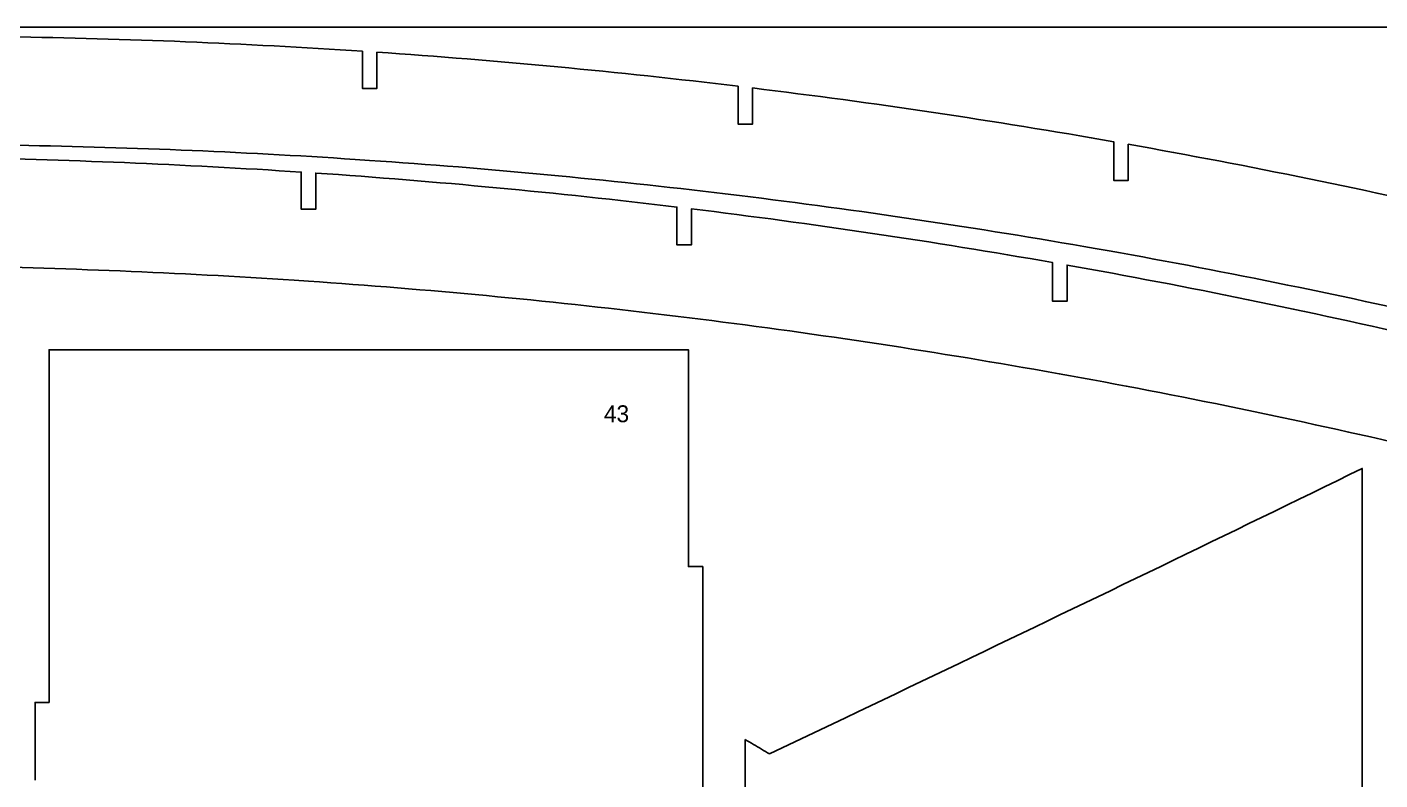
# Model space of a CAD drawing. Header units: inches. Extents: x -1244 to -570, y -2074 to -1714.
# Drawn here: x -1139.13 to -1101.67, y -1982.37 to -1961.53 of the extents above; entities that cross this region are included whole.
import ezdxf

# ---------------------------------------------------------------- set-up
doc = ezdxf.new("R2010")
doc.units = ezdxf.units.IN
doc.header["$LTSCALE"] = 0.1
doc.header["$MEASUREMENT"] = 0
doc.layers.add('cockpit', color=1, linetype='Continuous', lineweight=20)
doc.layers.add('pic', color=1, linetype='Continuous')

msp = doc.modelspace()

# ---------------------------------------------------------------- linework, layer by layer
at = {"color": 7, "linetype": 'Continuous', "lineweight": 25}
for points in [[(-1098.6439, -1966.81658, 0.01309234), (-1108.6439, -1964.77031), (-1108.6439, -1965.77031), (-1109.0439, -1965.77031), (-1109.0439, -1964.69975, 0.01296759), (-1119.0439, -1963.21252), (-1119.0439, -1964.21252), (-1119.4439, -1964.21252), (-1119.4439, -1963.16402, 0.01288321), (-1129.4439, -1962.22251), (-1129.4439, -1963.22251), (-1129.8439, -1963.22251), (-1129.8439, -1962.19563, 0.01257078), (-1139.63642, -1961.79477)], [(-1139.68373, -1964.7944, -0.01257078), (-1130.04192, -1965.18909), (-1129.64807, -1965.21555, -0.01288321), (-1119.80196, -1966.14257), (-1119.40812, -1966.19033, -0.01296759), (-1109.56201, -1967.65467), (-1109.16817, -1967.72415, -0.01309234), (-1099.32206, -1969.73893)], [(-1100.3348, -1970.16239, 0.01309234), (-1110.3348, -1968.11612), (-1110.3348, -1969.11612), (-1110.7348, -1969.11612), (-1110.7348, -1968.04555, 0.01296759), (-1120.7348, -1966.55833), (-1120.7348, -1967.55833), (-1121.1348, -1967.55833), (-1121.1348, -1966.50983, 0.01288321), (-1131.1348, -1965.56831), (-1131.1348, -1966.56831), (-1131.5348, -1966.56831), (-1131.5348, -1965.54144, 0.01257078), (-1141.32732, -1965.14058)], [(-1141.37463, -1968.1402, -0.01257078), (-1131.73282, -1968.5349), (-1131.33897, -1968.56136, -0.01288321), (-1121.49286, -1969.48838), (-1121.09902, -1969.53614, -0.01296759), (-1111.25291, -1971.00048), (-1110.85907, -1971.06996, -0.01309234), (-1101.01296, -1973.08474)]]:
    msp.add_lwpolyline(points, format="xyb", dxfattribs=at)
for points in [[(-1120.41936, -1992.80578), (-1120.41936, -1976.46015), (-1120.81936, -1976.46015), (-1120.81936, -1970.46015), (-1138.51936, -1970.46015), (-1138.51936, -1980.21959), (-1138.90536, -1980.21959), (-1138.90536, -1982.22013), (-1138.90533, -1982.23004), (-1138.90527, -1982.23995), (-1138.90516, -1982.24987), (-1138.90501, -1982.25979), (-1138.90481, -1982.26971), (-1138.90457, -1982.27964), (-1138.90428, -1982.28956), (-1138.90396, -1982.29949), (-1138.90359, -1982.30942), (-1138.90317, -1982.31935), (-1138.90271, -1982.32928), (-1138.90221, -1982.33921), (-1138.90167, -1982.34915), (-1138.90108, -1982.35908), (-1138.90045, -1982.36901)], [(-1102.16508, -1995.27234), (-1102.16508, -1973.74543), (-1102.5133, -1973.91533), (-1102.86156, -1974.08515), (-1103.20986, -1974.2549), (-1103.5582, -1974.42456), (-1103.90658, -1974.59415), (-1104.25499, -1974.76365), (-1104.60345, -1974.93308), (-1104.95194, -1975.10243), (-1105.30047, -1975.2717), (-1105.64904, -1975.44089), (-1105.99765, -1975.61), (-1106.34629, -1975.77903), (-1106.69498, -1975.94798), (-1107.0437, -1976.11685), (-1107.39246, -1976.28564), (-1107.74127, -1976.45435), (-1108.0901, -1976.62298), (-1108.43898, -1976.79153), (-1108.7879, -1976.96001), (-1109.13685, -1977.1284), (-1109.48584, -1977.29672), (-1109.83487, -1977.46496), (-1110.18394, -1977.63312), (-1110.53304, -1977.80121), (-1110.88218, -1977.96921), (-1111.23136, -1978.13714), (-1111.58057, -1978.305), (-1111.92982, -1978.47278), (-1112.27911, -1978.64048), (-1112.62843, -1978.8081), (-1112.97779, -1978.97565), (-1113.32719, -1979.14313), (-1113.67662, -1979.31053), (-1114.02609, -1979.47785), (-1114.37559, -1979.64511), (-1114.72513, -1979.81229), (-1115.0747, -1979.97939), (-1115.42431, -1980.14642), (-1115.77395, -1980.31338), (-1116.12363, -1980.48027), (-1116.47334, -1980.64709), (-1116.82309, -1980.81383), (-1117.17287, -1980.9805), (-1117.52268, -1981.1471), (-1117.87253, -1981.31363), (-1118.22241, -1981.48009), (-1118.57232, -1981.64648)], [(-1119.25108, -1981.24576), (-1119.25108, -1985.27234)]]:
    msp.add_lwpolyline(points, dxfattribs=at)
msp.add_open_spline([(-1119.25108, -1981.24576), (-1119.1734, -1981.29162), (-1119.09572, -1981.33747), (-1119.01804, -1981.38333), (-1118.86947, -1981.47105), (-1118.72089, -1981.55876), (-1118.57232, -1981.64648)], degree=3, knots=[0, 0, 0, 0, 0.0068735567, 0.0068735567, 0.0068735567, 0.0200208087, 0.0200208087, 0.0200208087, 0.0200208087], dxfattribs=at)
at = {"layer": 'pic', "color": 1}
msp.add_lwpolyline([(-1195.00188, -2004.52627), (-1081.50188, -2004.52627), (-1081.50188, -1961.52627), (-1195.00188, -1961.52627)], close=True, dxfattribs=at)

# ---------------------------------------------------------------- texts
at = {"layer": 'cockpit', "lineweight": 100}
msp.add_text('43', height=0.468379, dxfattribs=at).set_placement((-1123.15679, -1972.46491))

doc.saveas('drawing.dxf')
